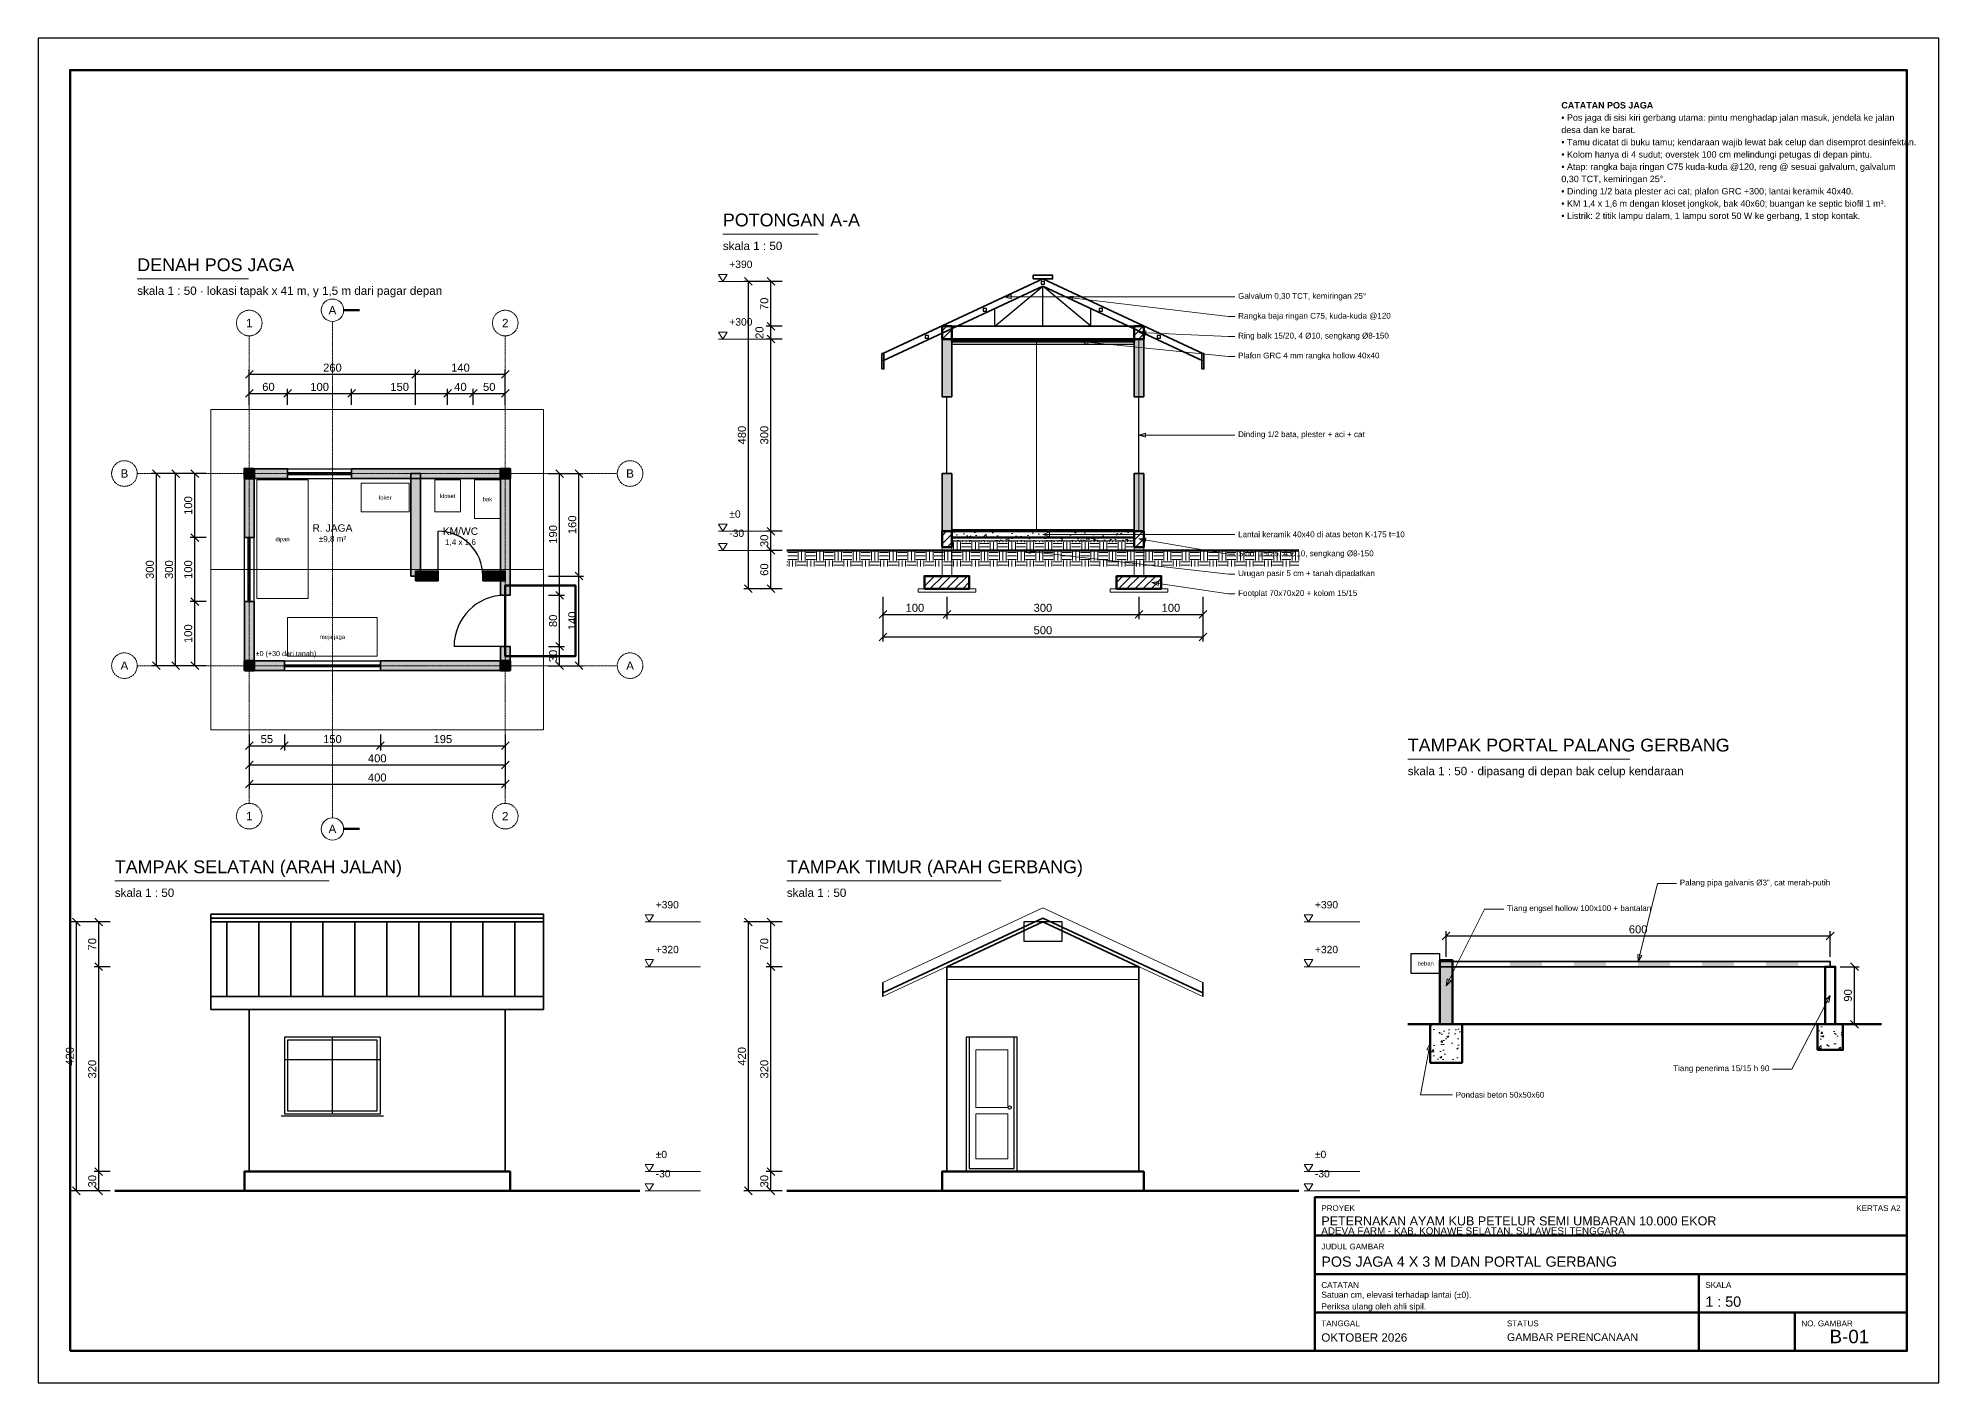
# Model space of a CAD drawing. Header units: centimetres. Extents: x 0 to 57986, y 0 to 4200.
# Drawn here: x 0 to 2970, y 0 to 2100 of the extents above; entities that cross this region are included whole.
import ezdxf
from ezdxf.enums import TextEntityAlignment as Align

# ---------------------------------------------------------------- set-up
doc = ezdxf.new("R2010")
doc.units = ezdxf.units.CM
doc.linetypes.add('DASHDOT', pattern=[3.556, 2.54, -0.508, 0, -0.508])
doc.linetypes.add('DASHED', pattern=[1.524, 1.27, -0.254])
for name, color, linetype, lineweight in [('A-ATAP', 5, 'CONTINUOUS', 35), ('A-BAJA', 6, 'CONTINUOUS', 25), ('A-DIM', 140, 'CONTINUOUS', 13), ('A-DINDING', 32, 'CONTINUOUS', 35), ('A-FRAME', 7, 'CONTINUOUS', 50), ('A-GRID', 1, 'DASHDOT', 13), ('A-HATCH', 8, 'CONTINUOUS', 9), ('A-KAYU', 32, 'CONTINUOUS', 25), ('A-PERABOT', 8, 'CONTINUOUS', 18), ('A-STRUKTUR', 7, 'CONTINUOUS', 50), ('A-TANAH', 34, 'CONTINUOUS', 18), ('A-TEKS', 7, 'CONTINUOUS', 18), ('A-TERSEMBUNYI', 8, 'DASHED', 13)]:
    doc.layers.add(name, color=color, linetype=linetype, lineweight=lineweight)
doc.styles.add('ARIAL', font='arial.ttf')
doc.dimstyles.new('D50', dxfattribs={"dimtxt": 12.5, "dimasz": 10, "dimexe": 7.5, "dimexo": 7.5, "dimgap": 4, "dimtad": 1, "dimdec": 0, "dimtxsty": 'ARIAL', "dimtsz": 6, "dimcen": 2.5, "dimclrd": 140, "dimclre": 140, "dimclrt": 250, "dimazin": 3, "dimtfac": 1, "dimtmove": 0, "dimatfit": 3})

msp = doc.modelspace()

# ---------------------------------------------------------------- hatches: boundary and pattern name
at = {"layer": 'A-HATCH'}
h = msp.add_hatch(dxfattribs=at)
h.set_pattern_fill('ANSI31', scale=2.85)
h.paths.add_polyline_path([(1412.5, 1630), (1427.5, 1630), (1427.5, 1650), (1412.5, 1650)])
h = msp.add_hatch(dxfattribs=at)
h.set_pattern_fill('ANSI31', scale=2.85)
h.paths.add_polyline_path([(1712.5, 1630), (1727.5, 1630), (1727.5, 1650), (1712.5, 1650)])
at = {"layer": 'A-HATCH', "true_color": 0xe2ceb6}
h = msp.add_hatch(color=8, dxfattribs=at)
h.dxf.hatch_style = 1
h.paths.add_polyline_path([(1412.5, 1540), (1427.5, 1540), (1427.5, 1630), (1412.5, 1630)])
h = msp.add_hatch(color=8, dxfattribs=at)
h.dxf.hatch_style = 1
h.paths.add_polyline_path([(1712.5, 1540), (1727.5, 1540), (1727.5, 1630), (1712.5, 1630)])
h = msp.add_hatch(color=8, dxfattribs=at)
h.dxf.hatch_style = 1
h.paths.add_polyline_path([(322.5, 1412.5), (390, 1412.5), (390, 1427.5), (322.5, 1427.5)])
h = msp.add_hatch(color=8, dxfattribs=at)
h.dxf.hatch_style = 1
h.paths.add_polyline_path([(322.5, 1320), (337.5, 1320), (337.5, 1427.5), (322.5, 1427.5)])
at = {"layer": 'A-HATCH'}
h = msp.add_hatch(color=8, dxfattribs=at)
h.dxf.hatch_style = 1
h.paths.add_polyline_path([(322.5, 1412.5), (337.5, 1412.5), (337.5, 1427.5), (322.5, 1427.5)])
at = {"layer": 'A-HATCH', "true_color": 0xe2ceb6}
h = msp.add_hatch(color=8, dxfattribs=at)
h.dxf.hatch_style = 1
h.paths.add_polyline_path([(490, 1412.5), (737.5, 1412.5), (737.5, 1427.5), (490, 1427.5)])
h = msp.add_hatch(color=8, dxfattribs=at)
h.dxf.hatch_style = 1
h.paths.add_polyline_path([(722.5, 1230), (737.5, 1230), (737.5, 1427.5), (722.5, 1427.5)])
at = {"layer": 'A-HATCH'}
h = msp.add_hatch(color=8, dxfattribs=at)
h.dxf.hatch_style = 1
h.paths.add_polyline_path([(722.5, 1412.5), (737.5, 1412.5), (737.5, 1427.5), (722.5, 1427.5)])
at = {"layer": 'A-HATCH', "true_color": 0xe2ceb6}
h = msp.add_hatch(color=8, dxfattribs=at)
h.dxf.hatch_style = 1
h.paths.add_polyline_path([(582.5, 1260), (597.5, 1260), (597.5, 1420), (582.5, 1420)])
h = msp.add_hatch(color=8, dxfattribs=at)
h.dxf.hatch_style = 1
h.paths.add_polyline_path([(1412.5, 1330), (1427.5, 1330), (1427.5, 1420), (1412.5, 1420)])
h = msp.add_hatch(color=8, dxfattribs=at)
h.dxf.hatch_style = 1
h.paths.add_polyline_path([(1712.5, 1330), (1727.5, 1330), (1727.5, 1420), (1712.5, 1420)])
at = {"layer": 'A-HATCH'}
h = msp.add_hatch(dxfattribs=at)
h.set_pattern_fill('ANSI31', scale=2.85)
h.paths.add_polyline_path([(1412.5, 1305), (1427.5, 1305), (1427.5, 1330), (1412.5, 1330)])
h = msp.add_hatch(dxfattribs=at)
h.set_pattern_fill('AR-CONC', scale=0.175)
h.paths.add_polyline_path([(1427.5, 1320), (1712.5, 1320), (1712.5, 1330), (1427.5, 1330)])
h = msp.add_hatch(dxfattribs=at)
h.set_pattern_fill('AR-SAND', scale=0.25)
h.paths.add_polyline_path([(1427.5, 1315), (1712.5, 1315), (1712.5, 1320), (1427.5, 1320)])
h = msp.add_hatch(dxfattribs=at)
h.set_pattern_fill('EARTH', scale=2.25)
h.paths.add_polyline_path([(1427.5, 1300), (1712.5, 1300), (1712.5, 1315), (1427.5, 1315)])
h = msp.add_hatch(dxfattribs=at)
h.set_pattern_fill('ANSI31', scale=2.85)
h.paths.add_polyline_path([(1712.5, 1305), (1727.5, 1305), (1727.5, 1330), (1712.5, 1330)])
h = msp.add_hatch(dxfattribs=at)
h.set_pattern_fill('EARTH', scale=2.25)
h.paths.add_polyline_path([(1170, 1275), (1970, 1275), (1970, 1300), (1170, 1300)])
at = {"layer": 'A-HATCH', "true_color": 0xe2ceb6}
h = msp.add_hatch(color=8, dxfattribs=at)
h.dxf.hatch_style = 1
h.paths.add_polyline_path([(590, 1252.5), (625, 1252.5), (625, 1267.5), (590, 1267.5)])
h = msp.add_hatch(color=8, dxfattribs=at)
h.dxf.hatch_style = 1
h.paths.add_polyline_path([(695, 1252.5), (730, 1252.5), (730, 1267.5), (695, 1267.5)])
at = {"layer": 'A-HATCH'}
h = msp.add_hatch(dxfattribs=at)
h.set_pattern_fill('ANSI31', scale=2.85)
h.paths.add_polyline_path([(1385, 1240), (1455, 1240), (1455, 1260), (1385, 1260)])
h = msp.add_hatch(dxfattribs=at)
h.set_pattern_fill('ANSI31', scale=2.85)
h.paths.add_polyline_path([(1685, 1240), (1755, 1240), (1755, 1260), (1685, 1260)])
at = {"layer": 'A-HATCH', "true_color": 0xe2ceb6}
h = msp.add_hatch(color=8, dxfattribs=at)
h.dxf.hatch_style = 1
h.paths.add_polyline_path([(322.5, 1112.5), (337.5, 1112.5), (337.5, 1220), (322.5, 1220)])
h = msp.add_hatch(color=8, dxfattribs=at)
h.dxf.hatch_style = 1
h.paths.add_polyline_path([(722.5, 1112.5), (737.5, 1112.5), (737.5, 1150), (722.5, 1150)])
h = msp.add_hatch(color=8, dxfattribs=at)
h.dxf.hatch_style = 1
h.paths.add_polyline_path([(322.5, 1112.5), (385, 1112.5), (385, 1127.5), (322.5, 1127.5)])
at = {"layer": 'A-HATCH'}
h = msp.add_hatch(color=8, dxfattribs=at)
h.dxf.hatch_style = 1
h.paths.add_polyline_path([(322.5, 1112.5), (337.5, 1112.5), (337.5, 1127.5), (322.5, 1127.5)])
at = {"layer": 'A-HATCH', "true_color": 0xe2ceb6}
h = msp.add_hatch(color=8, dxfattribs=at)
h.dxf.hatch_style = 1
h.paths.add_polyline_path([(535, 1112.5), (737.5, 1112.5), (737.5, 1127.5), (535, 1127.5)])
at = {"layer": 'A-HATCH'}
h = msp.add_hatch(color=8, dxfattribs=at)
h.dxf.hatch_style = 1
h.paths.add_polyline_path([(722.5, 1112.5), (737.5, 1112.5), (737.5, 1127.5), (722.5, 1127.5)])
h = msp.add_hatch(dxfattribs=at)
h.set_pattern_fill('NET', scale=40)
h.paths.add_polyline_path([(1540, 690), (1600, 690), (1600, 720), (1540, 720)])
at = {"layer": 'A-HATCH', "true_color": 0xc8c8c8}
h = msp.add_hatch(color=8, dxfattribs=at)
h.dxf.hatch_style = 1
h.paths.add_polyline_path([(2190, 560), (2210, 560), (2210, 660), (2190, 660)])
at = {"layer": 'A-HATCH'}
h = msp.add_hatch(color=1, dxfattribs=at)
h.dxf.hatch_style = 1
h.paths.add_polyline_path([(2300, 650), (2350, 650), (2350, 658), (2300, 658)])
h = msp.add_hatch(color=1, dxfattribs=at)
h.dxf.hatch_style = 1
h.paths.add_polyline_path([(2400, 650), (2450, 650), (2450, 658), (2400, 658)])
h = msp.add_hatch(color=1, dxfattribs=at)
h.dxf.hatch_style = 1
h.paths.add_polyline_path([(2500, 650), (2550, 650), (2550, 658), (2500, 658)])
h = msp.add_hatch(color=1, dxfattribs=at)
h.dxf.hatch_style = 1
h.paths.add_polyline_path([(2600, 650), (2650, 650), (2650, 658), (2600, 658)])
h = msp.add_hatch(color=1, dxfattribs=at)
h.dxf.hatch_style = 1
h.paths.add_polyline_path([(2700, 650), (2750, 650), (2750, 658), (2700, 658)])
h = msp.add_hatch(dxfattribs=at)
h.set_pattern_fill('AR-CONC', scale=0.175)
h.paths.add_polyline_path([(2175, 500), (2225, 500), (2225, 560), (2175, 560)])
h = msp.add_hatch(dxfattribs=at)
h.set_pattern_fill('AR-CONC', scale=0.175)
h.paths.add_polyline_path([(2780, 520), (2820, 520), (2820, 560), (2780, 560)])

# ---------------------------------------------------------------- linework, layer by layer
at = {"layer": 'A-ATAP'}
for p, q in [((295, 603.37), (295, 719.95)), ((345, 603.37), (345, 719.95)), ((395, 603.37), (395, 719.95)), ((445, 603.37), (445, 719.95)), ((495, 603.37), (495, 719.95)), ((545, 603.37), (545, 719.95)), ((595, 603.37), (595, 719.95)), ((645, 603.37), (645, 719.95)), ((695, 603.37), (695, 719.95)), ((745, 603.37), (745, 719.95)), ((1320, 603.37), (1320, 625.37)), ((1820, 603.37), (1820, 625.37))]:
    msp.add_line(p, q, dxfattribs=at)
at = {"layer": 'A-ATAP', "lineweight": 35}
for points in [[(1320, 1607.37), (1570, 1723.95), (1820, 1607.37)], [(1320, 609.37), (1570, 725.95), (1820, 609.37)]]:
    msp.add_lwpolyline(points, dxfattribs=at)
at = {"layer": 'A-ATAP'}
for points in [[(1555, 1723.95), (1585, 1723.95), (1585, 1729.95), (1555, 1729.95)], [(1318.5, 1583.37), (1321.5, 1583.37), (1321.5, 1607.37), (1318.5, 1607.37)], [(1818.5, 1583.37), (1821.5, 1583.37), (1821.5, 1607.37), (1818.5, 1607.37)], [(270, 719.95), (790, 719.95), (790, 731.95), (270, 731.95)], [(270, 583.37), (790, 583.37), (790, 603.37), (270, 603.37)]]:
    msp.add_lwpolyline(points, close=True, dxfattribs=at)
at = {"layer": 'A-ATAP', "lineweight": 35}
msp.add_lwpolyline([(270, 603.37), (790, 603.37), (790, 725.95), (270, 725.95)], close=True, dxfattribs=at)
at = {"layer": 'A-ATAP', "lineweight": 18}
for points in [[(1320, 625.37), (1570, 741.95), (1820, 625.37)], [(1320, 603.37), (1570, 719.95), (1820, 603.37)]]:
    msp.add_lwpolyline(points, dxfattribs=at)
at = {"layer": 'A-BAJA'}
for p, q in [((1495, 1650), (1570, 1712.45)), ((1570, 1650), (1570, 1712.45)), ((1645, 1650), (1570, 1712.45)), ((1495, 1650), (1495, 1677.47)), ((1645, 1650), (1645, 1677.47)), ((1427.5, 1622), (1712.5, 1622))]:
    msp.add_line(p, q, dxfattribs=at)
at = {"layer": 'A-BAJA', "lineweight": 35}
msp.add_line((1420, 1650), (1720, 1650), dxfattribs=at)
msp.add_lwpolyline([(1320, 1595.87), (1570, 1712.45), (1820, 1595.87)], dxfattribs=at)
at = {"layer": 'A-BAJA'}
for points in [[(1567.5, 1715.95), (1572.5, 1715.95), (1572.5, 1719.95), (1567.5, 1719.95)], [(1567.5, 1715.95), (1572.5, 1715.95), (1572.5, 1719.95), (1567.5, 1719.95)], [(1476.87, 1673.68), (1481.87, 1673.68), (1481.87, 1677.68), (1476.87, 1677.68)], [(1658.13, 1673.68), (1663.13, 1673.68), (1663.13, 1677.68), (1658.13, 1677.68)], [(1386.24, 1631.42), (1391.24, 1631.42), (1391.24, 1635.42), (1386.24, 1635.42)], [(1748.76, 1631.42), (1753.76, 1631.42), (1753.76, 1635.42), (1748.76, 1635.42)], [(2145, 640), (2190, 640), (2190, 670), (2145, 670)]]:
    msp.add_lwpolyline(points, close=True, dxfattribs=at)
at = {"layer": 'A-BAJA', "lineweight": 35}
msp.add_lwpolyline([(2190, 650), (2800, 650), (2800, 658), (2190, 658)], close=True, dxfattribs=at)
at = {"layer": 'A-DIM'}
for p, q in [((1063.4, 1719.95), (1150, 1719.95)), ((1063.4, 1630), (1150, 1630)), ((1063.4, 1330), (1150, 1330)), ((1063.4, 1300), (1150, 1300)), ((948.4, 719.95), (1035, 719.95)), ((1978.4, 719.95), (2065, 719.95)), ((948.4, 650), (1035, 650)), ((1978.4, 650), (2065, 650)), ((948.4, 330), (1035, 330)), ((1978.4, 330), (2065, 330)), ((948.4, 300), (1035, 300)), ((1978.4, 300), (2065, 300))]:
    msp.add_line(p, q, dxfattribs=at)
for points in [[(1070, 1719.95), (1063.4, 1730.95), (1076.6, 1730.95)], [(1510, 1695.97), (1520.51, 1692.72), (1520.51, 1699.22)], [(1606, 1695.16), (1616.05, 1690.69), (1616.82, 1697.15)], [(1070, 1630), (1063.4, 1641), (1076.6, 1641)], [(1720, 1640), (1730.36, 1636.3), (1730.64, 1642.8)], [(1630, 1626), (1640.13, 1621.72), (1640.78, 1628.19)], [(1720, 1480), (1730.51, 1476.75), (1730.51, 1483.25)], [(1070, 1330), (1063.4, 1341), (1076.6, 1341)], [(1070, 1300), (1063.4, 1311), (1076.6, 1311)], [(1570, 1325), (1580.51, 1321.75), (1580.51, 1328.25)], [(1720, 1318), (1729.81, 1313.02), (1730.91, 1319.43)], [(1540, 1299.5), (1550.07, 1295.08), (1550.81, 1301.54)], [(1740, 1250), (1749.91, 1245.23), (1750.87, 1251.66)], [(955, 719.95), (948.4, 730.95), (961.6, 730.95)], [(1985, 719.95), (1978.4, 730.95), (1991.6, 730.95)], [(955, 650), (948.4, 661), (961.6, 661)], [(1985, 650), (1978.4, 661), (1991.6, 661)], [(2500, 658), (2505.67, 667.43), (2499.35, 668.98)], [(2200, 620), (2207.61, 627.95), (2201.79, 630.85)], [(2800, 605), (2792.26, 597.19), (2798.02, 594.18)], [(2175, 530), (2169.87, 520.27), (2176.26, 519.07)], [(955, 330), (948.4, 341), (961.6, 341)], [(1985, 330), (1978.4, 341), (1991.6, 341)], [(955, 300), (948.4, 311), (961.6, 311)], [(1985, 300), (1978.4, 311), (1991.6, 311)]]:
    msp.add_lwpolyline(points, close=True, dxfattribs=at)
for points in [[(1510, 1695.97), (1860, 1695.97), (1870, 1695.97)], [(1606, 1695.16), (1860, 1664.97), (1870, 1664.97)], [(1720, 1640), (1860, 1633.97), (1870, 1633.97)], [(1630, 1626), (1860, 1602.97), (1870, 1602.97)], [(1720, 1480), (1860, 1480), (1870, 1480)], [(1570, 1325), (1860, 1325), (1870, 1325)], [(1720, 1318), (1860, 1294), (1870, 1294)], [(1540, 1299.5), (1860, 1263), (1870, 1263)], [(1740, 1250), (1860, 1232), (1870, 1232)], [(2500, 658), (2530, 780), (2560, 780)], [(2200, 620), (2260, 740), (2290, 740)], [(2800, 605), (2740, 490), (2710, 490)], [(2175, 530), (2160, 450), (2210, 450)]]:
    msp.add_lwpolyline(points, dxfattribs=at)
at = {"layer": 'A-DINDING'}
for points in [[(1412.5, 1540), (1427.5, 1540), (1427.5, 1630), (1412.5, 1630)], [(1712.5, 1540), (1727.5, 1540), (1727.5, 1630), (1712.5, 1630)], [(322.5, 1412.5), (390, 1412.5), (390, 1427.5), (322.5, 1427.5)], [(322.5, 1320), (337.5, 1320), (337.5, 1427.5), (322.5, 1427.5)], [(490, 1412.5), (737.5, 1412.5), (737.5, 1427.5), (490, 1427.5)], [(722.5, 1230), (737.5, 1230), (737.5, 1427.5), (722.5, 1427.5)], [(582.5, 1260), (597.5, 1260), (597.5, 1420), (582.5, 1420)], [(1412.5, 1330), (1427.5, 1330), (1427.5, 1420), (1412.5, 1420)], [(1712.5, 1330), (1727.5, 1330), (1727.5, 1420), (1712.5, 1420)], [(590, 1252.5), (625, 1252.5), (625, 1267.5), (590, 1267.5)], [(695, 1252.5), (730, 1252.5), (730, 1267.5), (695, 1267.5)], [(322.5, 1112.5), (337.5, 1112.5), (337.5, 1220), (322.5, 1220)], [(722.5, 1112.5), (737.5, 1112.5), (737.5, 1150), (722.5, 1150)], [(322.5, 1112.5), (385, 1112.5), (385, 1127.5), (322.5, 1127.5)], [(535, 1112.5), (737.5, 1112.5), (737.5, 1127.5), (535, 1127.5)], [(1420, 650), (1570, 719.95), (1720, 650)]]:
    msp.add_lwpolyline(points, close=True, dxfattribs=at)
for points in [[(1420, 650), (1420, 330), (1720, 330), (1720, 650)], [(330, 583.37), (330, 330), (730, 330), (730, 583.37)]]:
    msp.add_lwpolyline(points, dxfattribs=at)
at = {"layer": 'A-FRAME'}
for p, q in [((1995, 230), (2920, 230)), ((1995, 170), (2920, 170)), ((2595, 50), (2595, 170)), ((1995, 110), (2920, 110)), ((2745, 50), (2745, 110))]:
    msp.add_line(p, q, dxfattribs=at)
at = {"layer": 'A-FRAME', "lineweight": 25}
msp.add_lwpolyline([(0, 0), (2970, 0), (2970, 2100), (0, 2100)], close=True, dxfattribs=at)
at = {"layer": 'A-FRAME'}
for points in [[(50, 50), (2920, 50), (2920, 2050), (50, 2050)], [(1995, 50), (2920, 50), (2920, 290), (1995, 290)]]:
    msp.add_lwpolyline(points, close=True, dxfattribs=at)
at = {"layer": 'A-GRID'}
for p, q in [((330, 905), (330, 1635)), ((460, 882.5), (460, 1657.5)), ((730, 905), (730, 1635)), ((155, 1420), (905, 1420)), ((155, 1120), (905, 1120))]:
    msp.add_line(p, q, dxfattribs=at)
for centre in [(330, 1655), (730, 1655), (135, 1420), (925, 1420), (135, 1120), (925, 1120), (330, 885), (730, 885)]:
    msp.add_circle(centre, 20, dxfattribs=at)
at = {"layer": 'A-HATCH'}
for points in [[(1427.5, 1315), (1712.5, 1315), (1712.5, 1320), (1427.5, 1320)], [(1375, 1235), (1465, 1235), (1465, 1240), (1375, 1240)], [(1675, 1235), (1765, 1235), (1765, 1240), (1675, 1240)]]:
    msp.add_lwpolyline(points, close=True, dxfattribs=at)
at = {"layer": 'A-KAYU'}
for p, q in [((1420, 1420), (1420, 1540)), ((1720, 1420), (1720, 1540)), ((390, 1427.5), (490, 1427.5)), ((390, 1421.5), (490, 1421.5)), ((390, 1418.5), (490, 1418.5)), ((390, 1412.5), (490, 1412.5)), ((1412.5, 1420), (1427.5, 1420)), ((1712.5, 1420), (1727.5, 1420)), ((322.5, 1220), (322.5, 1320)), ((328.5, 1220), (328.5, 1320)), ((331.5, 1220), (331.5, 1320)), ((337.5, 1220), (337.5, 1320)), ((385, 1127.5), (535, 1127.5)), ((385, 1121.5), (535, 1121.5)), ((385, 1118.5), (535, 1118.5)), ((385, 1112.5), (535, 1112.5)), ((460, 420), (460, 540)), ((385, 505), (535, 505)), ((380, 417), (540, 417))]:
    msp.add_line(p, q, dxfattribs=at)
at = {"layer": 'A-KAYU', "lineweight": 25}
for p, q in [((625, 1260), (625, 1330)), ((730, 1150), (650, 1150))]:
    msp.add_line(p, q, dxfattribs=at)
at = {"layer": 'A-KAYU'}
for points in [[(1540, 690), (1600, 690), (1600, 720), (1540, 720)], [(390, 425), (530, 425), (530, 535), (390, 535)], [(1455, 335), (1525, 335), (1525, 540), (1455, 540)]]:
    msp.add_lwpolyline(points, close=True, dxfattribs=at)
at = {"layer": 'A-KAYU', "lineweight": 25}
for points in [[(385, 420), (535, 420), (535, 540), (385, 540)], [(1450, 330), (1530, 330), (1530, 540), (1450, 540)]]:
    msp.add_lwpolyline(points, close=True, dxfattribs=at)
at = {"layer": 'A-KAYU'}
msp.add_circle((1518, 430), 2.5, dxfattribs=at)
for centre, radius, start, end in [((625, 1260), 70, 0, 90), ((730, 1150), 80, 90, 180)]:
    msp.add_arc(centre, radius, start, end, dxfattribs=at)
at = {"layer": 'A-PERABOT'}
msp.add_line((1420, 630), (1720, 630), dxfattribs=at)
for points in [[(1560, 1330), (1720, 1330), (1720, 1630), (1560, 1630)], [(342, 1225), (422, 1225), (422, 1410), (342, 1410)], [(505, 1360), (580, 1360), (580, 1405), (505, 1405)], [(620, 1360), (660, 1360), (660, 1410), (620, 1410)], [(682, 1350), (722, 1350), (722, 1410), (682, 1410)], [(390, 1135), (530, 1135), (530, 1195), (390, 1195)], [(1465, 430), (1515, 430), (1515, 520), (1465, 520)], [(1465, 350), (1515, 350), (1515, 420), (1465, 420)]]:
    msp.add_lwpolyline(points, close=True, dxfattribs=at)
at = {"layer": 'A-STRUKTUR'}
msp.add_line((1427.5, 1331.5), (1712.5, 1331.5), dxfattribs=at)
for points in [[(1412.5, 1630), (1427.5, 1630), (1427.5, 1650), (1412.5, 1650)], [(1712.5, 1630), (1727.5, 1630), (1727.5, 1650), (1712.5, 1650)], [(1427.5, 1626), (1712.5, 1626), (1712.5, 1630), (1427.5, 1630)], [(322.5, 1412.5), (337.5, 1412.5), (337.5, 1427.5), (322.5, 1427.5)], [(722.5, 1412.5), (737.5, 1412.5), (737.5, 1427.5), (722.5, 1427.5)], [(1412.5, 1305), (1427.5, 1305), (1427.5, 1330), (1412.5, 1330)], [(1427.5, 1320), (1712.5, 1320), (1712.5, 1330), (1427.5, 1330)], [(1712.5, 1305), (1727.5, 1305), (1727.5, 1330), (1712.5, 1330)], [(1385, 1240), (1455, 1240), (1455, 1260), (1385, 1260)], [(1685, 1240), (1755, 1240), (1755, 1260), (1685, 1260)], [(730, 1135), (840, 1135), (840, 1245), (730, 1245)], [(322.5, 1112.5), (337.5, 1112.5), (337.5, 1127.5), (322.5, 1127.5)], [(722.5, 1112.5), (737.5, 1112.5), (737.5, 1127.5), (722.5, 1127.5)], [(2190, 560), (2210, 560), (2210, 660), (2190, 660)], [(2792, 560), (2808, 560), (2808, 650), (2792, 650)], [(2175, 500), (2225, 500), (2225, 560), (2175, 560)], [(2780, 520), (2820, 520), (2820, 560), (2780, 560)], [(322.5, 300), (737.5, 300), (737.5, 330), (322.5, 330)], [(1412.5, 300), (1727.5, 300), (1727.5, 330), (1412.5, 330)]]:
    msp.add_lwpolyline(points, close=True, dxfattribs=at)
at = {"layer": 'A-TANAH', "lineweight": 50}
for p, q in [((1170, 1300), (1970, 1300)), ((2140, 560), (2880, 560)), ((120, 300), (940, 300)), ((1170, 300), (1970, 300))]:
    msp.add_line(p, q, dxfattribs=at)
at = {"layer": 'A-TEKS'}
for p, q in [((1070, 1793.95), (1218.8, 1793.95)), ((155, 1724), (328.6, 1724)), ((2140, 974), (2487.2, 974)), ((120, 783.95), (454.8, 783.95)), ((1170, 783.95), (1504.8, 783.95))]:
    msp.add_line(p, q, dxfattribs=at)
at = {"layer": 'A-TEKS', "lineweight": 50}
for points in [[(477.5, 1675), (502.5, 1675)], [(477.5, 865), (502.5, 865)]]:
    msp.add_lwpolyline(points, dxfattribs=at)
at = {"layer": 'A-TEKS'}
for centre in [(460, 1675), (460, 865)]:
    msp.add_circle(centre, 17.5, dxfattribs=at)
at = {"layer": 'A-TERSEMBUNYI'}
for p, q in [((640, 1420), (680, 1420)), ((270, 1270), (790, 1270))]:
    msp.add_line(p, q, dxfattribs=at)
for points in [[(270, 1020), (790, 1020), (790, 1520), (270, 1520)], [(1412.5, 1260), (1427.5, 1260), (1427.5, 1305), (1412.5, 1305)], [(1712.5, 1260), (1727.5, 1260), (1727.5, 1305), (1712.5, 1305)]]:
    msp.add_lwpolyline(points, close=True, dxfattribs=at)

# ---------------------------------------------------------------- texts
at = {"layer": 'A-TEKS', "style": 'ARIAL'}
for s, height, p in [('POTONGAN A-A', 20, (1070, 1799.95)), ('DENAH POS JAGA', 20, (155, 1730)), ('+390', 11.5, (1080, 1737.55)), ('+300', 11.5, (1080, 1647.6)), ('±0', 11.5, (1080, 1347.6)), ('-30', 11.5, (1080, 1317.6)), ('±0 (+30 dari tanah)', 8, (340, 1132.5)), ('TAMPAK PORTAL PALANG GERBANG', 20, (2140, 980)), ('TAMPAK SELATAN (ARAH JALAN)', 20, (120, 789.95)), ('TAMPAK TIMUR (ARAH GERBANG)', 20, (1170, 789.95)), ('+390', 11.5, (965, 737.55)), ('+390', 11.5, (1995, 737.55)), ('+320', 11.5, (965, 667.6)), ('+320', 11.5, (1995, 667.6)), ('±0', 11.5, (965, 347.6)), ('±0', 11.5, (1995, 347.6)), ('-30', 11.5, (965, 317.6)), ('-30', 11.5, (1995, 317.6))]:
    msp.add_text(s, height=height, dxfattribs=at).set_placement(p, align=Align.BOTTOM_LEFT)
for s, height, p in [('skala 1 : 50', 13, (1070, 1781.95)), ('skala 1 : 50 · lokasi tapak x 41 m, y 1,5 m dari pagar depan', 13, (155, 1712)), ('skala 1 : 50 · dipasang di depan bak celup kendaraan', 13, (2140, 962)), ('skala 1 : 50', 13, (120, 771.95)), ('skala 1 : 50', 13, (1170, 771.95)), ('PROYEK', 9, (2005, 277.5)), ('ADEVA FARM - KAB. KONAWE SELATAN, SULAWESI TENGGARA', 11, (2005, 243)), ('PETERNAKAN AYAM KUB PETELUR SEMI UMBARAN 10.000 EKOR', 14, (2005, 260)), ('JUDUL GAMBAR', 9, (2005, 217.5)), ('POS JAGA 4 X 3 M DAN PORTAL GERBANG', 16, (2005, 197.5)), ('CATATAN', 9, (2005, 157.5)), ('SKALA', 9, (2605, 157.5)), ('1 : 50', 16, (2605, 135)), ('TANGGAL', 9, (2005, 97.5)), ('STATUS', 9, (2295, 97.5)), ('NO. GAMBAR', 9, (2755, 97.5)), ('OKTOBER 2026', 13, (2005, 77.5)), ('GAMBAR PERENCANAAN', 12, (2295, 77.5))]:
    msp.add_text(s, height=height, dxfattribs=at).set_placement(p, align=Align.TOP_LEFT)
for s, height, p in [('A', 13, (460, 1675)), ('1', 13, (330, 1655)), ('2', 13, (730, 1655)), ('B', 13, (135, 1420)), ('B', 13, (925, 1420)), ('loker', 6.5, (542.5, 1382.5)), ('kloset', 6.5, (640, 1385)), ('bak', 6.5, (702, 1380)), ('R. JAGA', 11.5, (460, 1335)), ('dipan', 6.5, (382, 1317.5)), ('±9,8 m²', 9, (460, 1318)), ('KM/WC', 11.5, (660, 1330)), ('1,4 x 1,6', 9, (660, 1313)), ('meja jaga', 6.5, (460, 1165)), ('A', 13, (135, 1120)), ('A', 13, (925, 1120)), ('1', 13, (330, 885)), ('2', 13, (730, 885)), ('A', 13, (460, 865)), ('beban', 6.5, (2168, 655)), ('B-01', 21, (2830, 72.5))]:
    msp.add_text(s, height=height, dxfattribs=at).set_placement(p, align=Align.MIDDLE_CENTER)
msp.add_text('KERTAS A2', height=9, dxfattribs=at).set_placement((2910, 277.5), align=Align.TOP_RIGHT)
at = {"layer": 'A-TEKS', "insert": (2380, 2000), "char_height": 10, "width": 525, "attachment_point": 1, "line_spacing_factor": 1.15, "style": 'ARIAL'}
msp.add_mtext('{\\fArial|b1;CATATAN POS JAGA}\\P• Pos jaga di sisi kiri gerbang utama: pintu menghadap jalan masuk, jendela ke jalan desa dan ke barat.\\P• Tamu dicatat di buku tamu; kendaraan wajib lewat bak celup dan disemprot desinfektan.\\P• Kolom hanya di 4 sudut; overstek 100 cm melindungi petugas di depan pintu.\\P• Atap: rangka baja ringan C75 kuda-kuda @120, reng @ sesuai galvalum, galvalum 0,30 TCT, kemiringan 25°.\\P• Dinding 1/2 bata plester aci cat; plafon GRC +300; lantai keramik 40x40.\\P• KM 1,4 x 1,6 m dengan kloset jongkok, bak 40x60; buangan ke septic biofil 1 m³.\\P• Listrik: 2 titik lampu dalam, 1 lampu sorot 50 W ke gerbang, 1 stop kontak.', dxfattribs=at)
at = {"layer": 'A-TEKS', "line_spacing_factor": 1.15, "style": 'ARIAL'}
for s, insert, char_height, attachment_point in [('Galvalum 0,30 TCT, kemiringan 25°', (1875, 1695.97), 9, 4), ('Rangka baja ringan C75, kuda-kuda @120', (1875, 1664.97), 9, 4), ('Ring balk 15/20, 4 Ø10, sengkang Ø8-150', (1875, 1633.97), 9, 4), ('Plafon GRC 4 mm rangka hollow 40x40', (1875, 1602.97), 9, 4), ('Dinding 1/2 bata, plester + aci + cat', (1875, 1480), 9, 4), ('Lantai keramik 40x40 di atas beton K-175 t=10', (1875, 1325), 9, 4), ('Sloof 15/25, 4 Ø10, sengkang Ø8-150', (1875, 1294), 9, 4), ('Urugan pasir 5 cm + tanah dipadatkan', (1875, 1263), 9, 4), ('Footplat 70x70x20 + kolom 15/15', (1875, 1232), 9, 4), ('Palang pipa galvanis Ø3", cat merah-putih', (2565, 780), 9, 4), ('Tiang engsel hollow 100x100 + bantalan', (2295, 740), 9, 4), ('Tiang penerima 15/15 h 90', (2705, 490), 9, 6), ('Pondasi beton 50x50x60', (2215, 450), 9, 4), ('Satuan cm, elevasi terhadap lantai (±0).\\PPeriksa ulang oleh ahli sipil.', (2005, 142.5), 9.5, 1)]:
    msp.add_mtext(s, dxfattribs=dict(at, insert=insert, char_height=char_height, attachment_point=attachment_point))

# ---------------------------------------------------------------- dimensions: what is measured, and where the dimension line sits
at = {"layer": 'A-DIM'}
for base, p1, p2 in [((1110, 1240), (1170, 1240), (1170, 1720)), ((1145, 1650), (1170, 1650), (1170, 1720)), ((1145, 1630), (1170, 1630), (1170, 1650)), ((1145, 1330), (1170, 1330), (1170, 1630)), ((185, 1120), (270, 1120), (270, 1420)), ((215, 1120), (270, 1120), (270, 1420)), ((245, 1320), (270, 1320), (270, 1420)), ((815, 1230), (790, 1230), (790, 1420)), ((845, 1260), (790, 1260), (790, 1420)), ((245, 1220), (270, 1220), (270, 1320)), ((1145, 1300), (1170, 1300), (1170, 1330)), ((1145, 1240), (1170, 1240), (1170, 1300)), ((845, 1120), (790, 1120), (790, 1260)), ((245, 1120), (270, 1120), (270, 1220)), ((815, 1150), (790, 1150), (790, 1230)), ((815, 1120), (790, 1120), (790, 1150)), ((60, 300), (120, 300), (120, 719.95)), ((95, 650), (120, 650), (120, 719.95)), ((1110, 300), (1170, 300), (1170, 719.95)), ((1145, 650), (1170, 650), (1170, 719.95)), ((95, 330), (120, 330), (120, 650)), ((1145, 330), (1170, 330), (1170, 650)), ((2838, 560), (2808, 560), (2808, 650)), ((95, 300), (120, 300), (120, 330)), ((1145, 300), (1170, 300), (1170, 330))]:
    msp.add_linear_dim(base=base, p1=p1, p2=p2, angle=90, dimstyle='D50', dxfattribs=at).render()
for base, p1, p2 in [((330, 1575), (330, 1520), (590, 1520)), ((590, 1575), (590, 1520), (730, 1520)), ((330, 1545), (330, 1520), (390, 1520)), ((390, 1545), (390, 1520), (490, 1520)), ((490, 1545), (490, 1520), (640, 1520)), ((640, 1545), (640, 1520), (680, 1520)), ((680, 1545), (680, 1520), (730, 1520)), ((1320, 1200), (1320, 1235), (1420, 1235)), ((1320, 1165), (1320, 1235), (1820, 1235)), ((1420, 1200), (1420, 1235), (1720, 1235)), ((1720, 1200), (1720, 1235), (1820, 1235)), ((330, 995), (330, 1020), (385, 1020)), ((330, 965), (330, 1020), (730, 1020)), ((330, 935), (330, 1020), (730, 1020)), ((385, 995), (385, 1020), (535, 1020)), ((535, 995), (535, 1020), (730, 1020)), ((2200, 698), (2200, 658), (2800, 658))]:
    msp.add_linear_dim(base=base, p1=p1, p2=p2, dimstyle='D50', dxfattribs=at).render()

doc.saveas('drawing.dxf')
